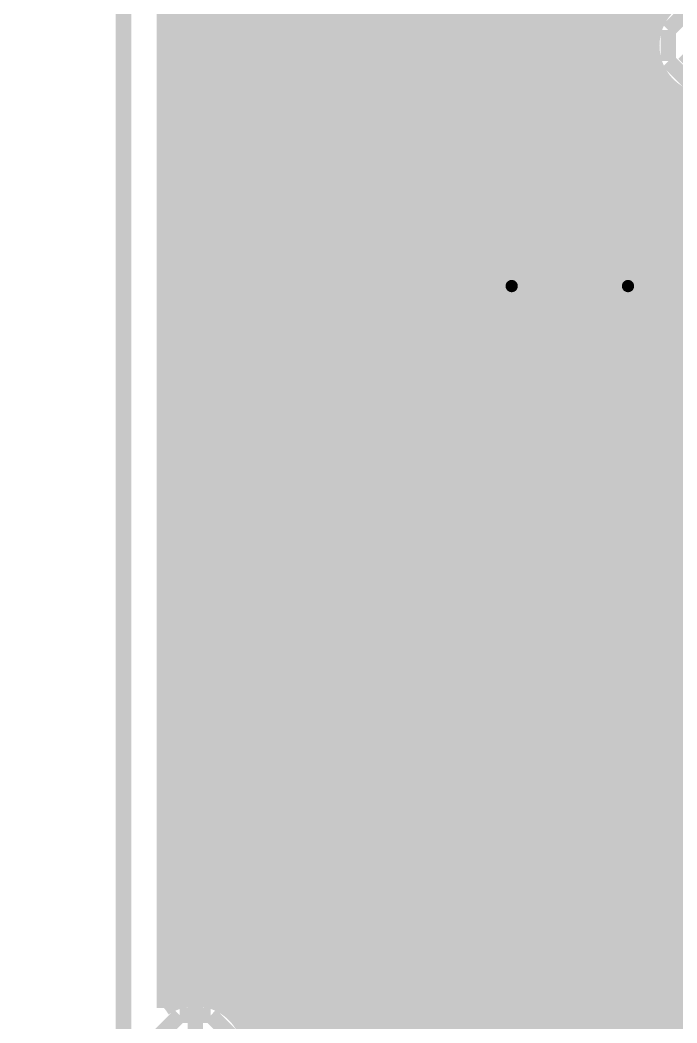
# Model space of a CAD drawing. Extents: x -5 to 157, y -120 to 103.
# Drawn here: x 16.31 to 27.07, y -80.77 to -64.35 of the extents above; entities that cross this region are included whole.
import ezdxf

# ---------------------------------------------------------------- set-up
doc = ezdxf.new("R2010")
doc.units = 0
doc.header["$MEASUREMENT"] = 0
doc.layers.get('0').update_dxf_attribs({"linetype": 'CONTINUOUS'})
for name, color, linetype in [('22-304-2_BOT', 7, 'CONTINUOUS'), ('22-304-2_DRD', 7, 'CONTINUOUS'), ('22-304-2_DRL', 2, 'CONTINUOUS'), ('22-304-2_IN1', 4, 'CONTINUOUS'), ('22-304-2_IN2', 3, 'CONTINUOUS'), ('22-304-2_SMB', 5, 'CONTINUOUS'), ('22-304-2_SPB', 14, 'CONTINUOUS'), ('22-304-2_SSB', 12, 'CONTINUOUS'), ('22-304-2_TOP', 13, 'CONTINUOUS'), ('THRUHOLE_TAP', 7, 'CONTINUOUS')]:
    doc.layers.add(name, color=color, linetype=linetype)

# ---------------------------------------------------------------- blocks, each defined once
blk = doc.blocks.new('RECTANGLE_3')
blk.add_solid([(0.4826, 0.4064), (0.4826, -0.4064), (-0.4826, 0.4064), (-0.4826, -0.4064)])
blk = doc.blocks.new('ROUND_39')
at = {"const_width": 0.40005}
blk.add_lwpolyline([(-0.200024, 0, 1), (0.200024, 0, 1)], format="xyb", close=True, dxfattribs=at)
blk = doc.blocks.new('RECTANGLE_61')
blk.add_solid([(0.508, 0.635), (0.508, -0.635), (-0.508, 0.635), (-0.508, -0.635)])
blk = doc.blocks.new('ROUND_88')
at = {"const_width": 0.10033}
blk.add_lwpolyline([(-0.050164, 0, 1), (0.050164, 0, 1)], format="xyb", close=True, dxfattribs=at)
blk = doc.blocks.new('ROUND_42')
at = {"const_width": 0.40005}
blk.add_lwpolyline([(-0.200024, 0, 1), (0.200024, 0, 1)], format="xyb", close=True, dxfattribs=at)
blk = doc.blocks.new('ROUND_80')
at = {"const_width": 0.10033}
blk.add_lwpolyline([(-0.050164, 0, 1), (0.050164, 0, 1)], format="xyb", close=True, dxfattribs=at)

msp = doc.modelspace()

# ---------------------------------------------------------------- linework, layer by layer
at = {"layer": '22-304-2_BOT'}
for points, const_width in [([(23.91918, 1.905), (23.91918, -5.12318), (26.924, -8.128), (29.337, -8.128), (31.242, -10.033), (31.242, -16.256), (40.132, -25.146), (40.132, -57.277), (33.909, -63.5), (24.003, -63.5), (22.352, -65.151), (22.352, -79.502), (26.0223, -83.1723), (26.0223, -83.7438)], 0.3048), ([(24.3586, -71.1835), (23.9395, -71.1835), (22.86, -70.104), (22.86, -65.405), (24.257, -64.008), (34.163, -64.008), (40.64, -57.531), (40.64, -24.892), (31.75, -16.002), (31.75, -9.652), (29.17952, -7.08152), (27.9019, -7.08152)], 0.254), ([(19.177, -81.28), (19.177, -19.177), (16.4338, -16.4338), (16.4338, -7.5819)], 0.254), ([(21.2852, -29.34208), (21.2852, -103.5177)], 0.254), ([(21.5138, -29.34208), (21.5138, -103.5177)], 0.254), ([(21.7424, -29.34208), (21.7424, -64.897)], 0.254), ([(21.971, -29.34208), (21.971, -64.59728)], 0.254), ([(22.1996, -29.34208), (22.1996, -64.36868)], 0.254), ([(20.32, -36.068), (20.32, -84.455), (19.304, -85.471), (19.304, -106.68), (20.828, -108.204), (25.654, -108.204), (28.956, -111.506), (28.956, -113.284), (30.48, -114.808), (37.338, -114.808), (40.14978, -111.9886), (40.14978, -111.379), (40.14978, -110.04042)], 0.635), ([(21.1455, -36.44392), (21.1455, -84.455)], 0.254), ([(23.53564, -63.03264), (21.88972, -64.67856)], 0.254), ([(22.25548, -64.3128), (21.1455, -64.3128)], 0.254), ([(22.02688, -64.5414), (21.1455, -64.5414)], 0.254), ([(24.51862, -64.643), (23.495, -65.66662)], 0.254), ([(26.65984, -64.643), (24.51862, -64.643)], 0.254), ([(24.7142, -64.643), (24.7142, -68.8467)], 0.254), ([(24.9428, -64.643), (24.9428, -68.8467)], 0.254), ([(25.1714, -64.643), (25.1714, -68.8467)], 0.254), ([(25.4, -64.643), (25.4, -68.4276)], 0.254), ([(25.6286, -64.643), (25.6286, -68.0593)], 0.254), ([(25.8572, -64.643), (25.8572, -67.8942)], 0.254), ([(26.0858, -64.643), (26.0858, -67.81546)], 0.254), ([(26.3144, -64.643), (26.3144, -67.80022)], 0.254), ([(26.543, -64.643), (26.543, -67.8434)], 0.254), ([(21.81098, -64.77), (21.1455, -64.77)], 0.254), ([(26.65222, -64.77), (24.39162, -64.77)], 0.254), ([(24.4856, -64.67602), (24.4856, -68.8467)], 0.254), ([(24.257, -64.90462), (24.257, -68.8467)], 0.254), ([(21.70938, -64.9986), (21.1455, -64.9986)], 0.254), ([(21.6916, -65.151), (21.6916, -79.502)], 0.254), ([(24.0284, -65.13322), (24.0284, -68.8467)], 0.254), ([(26.68016, -64.9986), (24.16302, -64.9986)], 0.254), ([(21.6916, -65.2272), (21.1455, -65.2272)], 0.254), ([(26.77414, -65.2272), (23.93442, -65.2272)], 0.254), ([(26.7716, -65.22212), (26.7716, -67.95516)], 0.254), ([(21.6916, -65.4558), (21.1455, -65.4558)], 0.254), ([(26.924, -65.4558), (23.70582, -65.4558)], 0.254), ([(23.7998, -65.36182), (23.7998, -68.8467)], 0.254), ([(26.924, -65.4177), (26.924, -68.0847)], 0.254), ([(23.5712, -65.59042), (23.5712, -68.8467)], 0.254), ([(21.6916, -65.6844), (21.1455, -65.6844)], 0.254), ([(23.495, -65.66662), (23.495, -68.8467)], 0.254), ([(26.924, -65.6844), (23.495, -65.6844)], 0.254), ([(21.6916, -65.913), (21.1455, -65.913)], 0.254), ([(26.924, -65.913), (23.495, -65.913)], 0.254), ([(21.6916, -66.1416), (21.1455, -66.1416)], 0.254), ([(26.924, -66.1416), (23.495, -66.1416)], 0.254), ([(21.6916, -66.3702), (21.1455, -66.3702)], 0.254), ([(26.924, -66.3702), (23.495, -66.3702)], 0.254), ([(21.6916, -66.5988), (21.1455, -66.5988)], 0.254), ([(26.924, -66.5988), (23.495, -66.5988)], 0.254), ([(21.6916, -66.8274), (21.1455, -66.8274)], 0.254), ([(26.924, -66.8274), (23.495, -66.8274)], 0.254), ([(21.6916, -67.056), (21.1455, -67.056)], 0.254), ([(26.924, -67.056), (23.495, -67.056)], 0.254), ([(21.6916, -67.2846), (21.1455, -67.2846)], 0.254), ([(26.924, -67.2846), (23.495, -67.2846)], 0.254), ([(21.6916, -67.5132), (21.1455, -67.5132)], 0.254), ([(26.924, -67.5132), (23.495, -67.5132)], 0.254), ([(21.6916, -67.7418), (21.1455, -67.7418)], 0.254), ([(26.924, -67.7418), (23.495, -67.7418)], 0.254), ([(21.6916, -67.9704), (21.1455, -67.9704)], 0.254), ([(25.73274, -67.9704), (23.495, -67.9704)], 0.254), ([(26.924, -67.9704), (26.79446, -67.9704)], 0.254), ([(21.6916, -68.199), (21.1455, -68.199)], 0.254), ([(25.51176, -68.199), (23.495, -68.199)], 0.254), ([(21.6916, -68.4276), (21.1455, -68.4276)], 0.254), ([(25.4, -68.4276), (23.495, -68.4276)], 0.254), ([(21.6916, -68.6562), (21.1455, -68.6562)], 0.254), ([(25.35682, -68.6562), (23.495, -68.6562)], 0.254), ([(24.3586, -68.707), (24.3586, -69.7611)], 0.254), ([(24.3586, -68.707), (24.3586, -69.7611)], 0.254), ([(26.2636, -69.7484), (26.2636, -68.707)], 0.254), ([(21.6916, -68.8848), (21.1455, -68.8848)], 0.254), ([(25.273, -68.8467), (23.495, -68.8467)], 0.254), ([(24.3586, -68.9102), (24.3586, -69.7611)], 0.381), ([(25.36444, -68.834), (25.273, -68.834)], 0.254), ([(21.6916, -69.1134), (21.1455, -69.1134)], 0.254), ([(21.6916, -69.342), (21.1455, -69.342)], 0.254), ([(21.6916, -69.5706), (21.1455, -69.5706)], 0.254), ([(21.6916, -69.7992), (21.1455, -69.7992)], 0.254), ([(21.6916, -70.0278), (21.1455, -70.0278)], 0.254), ([(21.6916, -70.2564), (21.1455, -70.2564)], 0.254), ([(21.6916, -70.485), (21.1455, -70.485)], 0.254), ([(21.6916, -70.7136), (21.1455, -70.7136)], 0.254), ([(21.6916, -70.9422), (21.1455, -70.9422)], 0.254), ([(21.6916, -71.1708), (21.1455, -71.1708)], 0.254), ([(23.0124, -71.15302), (23.0124, -79.22768)], 0.254), ([(23.0124, -71.15302), (23.368, -71.50862)], 0.254), ([(25.2476, -73.7616), (25.2476, -73.6346), (24.3586, -72.7456), (24.3586, -71.1835)], 0.254), ([(26.2636, -71.1708), (26.2636, -76.0476)], 0.254), ([(23.114, -71.25462), (23.114, -79.32928)], 0.254), ([(21.6916, -71.3994), (21.1455, -71.3994)], 0.254), ([(23.25624, -71.3994), (23.0124, -71.3994)], 0.254), ([(23.3426, -71.48322), (23.3426, -79.55788)], 0.254), ([(23.368, -71.50862), (23.368, -72.0979)], 0.254), ([(21.6916, -71.628), (21.1455, -71.628)], 0.254), ([(23.368, -71.628), (23.0124, -71.628)], 0.254), ([(21.6916, -71.8566), (21.1455, -71.8566)], 0.254), ([(23.368, -71.8566), (23.0124, -71.8566)], 0.254), ([(21.6916, -72.0852), (21.1455, -72.0852)], 0.254), ([(23.368, -72.0852), (23.0124, -72.0852)], 0.254), ([(23.7236, -72.0979), (23.368, -72.0979)], 0.254), ([(23.5712, -72.0979), (23.5712, -79.78648)], 0.254), ([(23.7236, -72.0979), (23.7236, -72.7456)], 0.254), ([(26.8986, -72.0852), (26.8986, -72.6186)], 0.254), ([(27.2542, -72.0852), (26.8986, -72.0852)], 0.254), ([(27.0002, -72.0852), (27.0002, -72.6186)], 0.254), ([(21.6916, -72.3138), (21.1455, -72.3138)], 0.254), ([(23.7236, -72.3138), (23.0124, -72.3138)], 0.254), ([(28.1686, -72.3138), (26.8986, -72.3138)], 0.254), ([(21.6916, -72.5424), (21.1455, -72.5424)], 0.254), ([(23.7236, -72.5424), (23.0124, -72.5424)], 0.254), ([(28.1686, -72.5424), (26.8986, -72.5424)], 0.254), ([(28.1686, -72.6186), (26.8986, -72.6186)], 0.254), ([(21.6916, -72.771), (21.1455, -72.771)], 0.254), ([(23.7236, -72.771), (23.0124, -72.771)], 0.254), ([(21.6916, -72.9996), (21.1455, -72.9996)], 0.254), ([(23.77694, -72.9996), (23.0124, -72.9996)], 0.254), ([(23.7998, -73.04786), (23.7998, -80.01508)], 0.254), ([(23.9141, -73.19772), (24.2316, -73.51522)], 0.254), ([(21.6916, -73.2282), (21.1455, -73.2282)], 0.254), ([(23.94204, -73.2282), (23.0124, -73.2282)], 0.254), ([(24.0284, -73.31202), (24.0284, -80.24368)], 0.254), ([(21.6916, -73.4568), (21.1455, -73.4568)], 0.254), ([(24.17064, -73.4568), (23.0124, -73.4568)], 0.254), ([(24.2316, -73.51522), (24.2316, -74.9046)], 0.254), ([(21.6916, -73.6854), (21.1455, -73.6854)], 0.254), ([(24.2316, -73.6854), (23.0124, -73.6854)], 0.254), ([(21.6916, -73.914), (21.1455, -73.914)], 0.254), ([(24.2316, -73.914), (23.0124, -73.914)], 0.254), ([(21.6916, -74.1426), (21.1455, -74.1426)], 0.254), ([(24.2316, -74.1426), (23.0124, -74.1426)], 0.254), ([(21.6916, -74.3712), (21.1455, -74.3712)], 0.254), ([(24.2316, -74.3712), (23.0124, -74.3712)], 0.254), ([(21.6916, -74.5998), (21.1455, -74.5998)], 0.254), ([(24.2316, -74.5998), (23.0124, -74.5998)], 0.254), ([(21.6916, -74.8284), (21.1455, -74.8284)], 0.254), ([(24.2316, -74.8284), (23.0124, -74.8284)], 0.254), ([(25.2476, -74.9046), (24.2316, -74.9046)], 0.254), ([(24.257, -74.9046), (24.257, -80.47228)], 0.254), ([(24.4856, -74.9046), (24.4856, -80.70088)], 0.254), ([(24.7142, -74.9046), (24.7142, -80.92948)], 0.254), ([(24.9428, -74.9046), (24.9428, -81.15808)], 0.254), ([(25.1714, -74.9046), (25.1714, -81.38668)], 0.254), ([(25.6286, -74.9046), (25.2476, -74.9046)], 0.254), ([(25.2476, -74.9046), (25.2476, -77.1906)], 0.254), ([(27.2796, -74.9046), (26.8986, -74.9046)], 0.254), ([(27.2796, -74.9046), (26.8986, -74.9046)], 0.254), ([(21.6916, -75.057), (21.1455, -75.057)], 0.254), ([(25.2476, -75.057), (23.0124, -75.057)], 0.254), ([(21.6916, -75.2856), (21.1455, -75.2856)], 0.254), ([(25.2476, -75.2856), (23.0124, -75.2856)], 0.254), ([(21.6916, -75.5142), (21.1455, -75.5142)], 0.254), ([(25.2476, -75.5142), (23.0124, -75.5142)], 0.254), ([(21.6916, -75.7428), (21.1455, -75.7428)], 0.254), ([(25.2476, -75.7428), (23.0124, -75.7428)], 0.254), ([(21.6916, -75.9714), (21.1455, -75.9714)], 0.254), ([(25.2476, -75.9714), (23.0124, -75.9714)], 0.254), ([(26.2636, -76.0476), (27.94, -77.724), (36.449, -77.724), (38.989, -80.264), (38.989, -104.394), (36.64966, -106.73334), (36.64966, -110.04042)], 0.254), ([(21.6916, -76.2), (21.1455, -76.2)], 0.254), ([(25.2476, -76.2), (23.0124, -76.2)], 0.254), ([(21.6916, -76.4286), (21.1455, -76.4286)], 0.254), ([(25.2476, -76.4286), (23.0124, -76.4286)], 0.254), ([(21.6916, -76.6572), (21.1455, -76.6572)], 0.254), ([(25.2476, -76.6572), (23.0124, -76.6572)], 0.254), ([(21.6916, -76.8858), (21.1455, -76.8858)], 0.254), ([(25.2476, -76.8858), (23.0124, -76.8858)], 0.254), ([(21.6916, -77.1144), (21.1455, -77.1144)], 0.254), ([(25.2476, -77.1144), (23.0124, -77.1144)], 0.254), ([(26.50744, -77.1906), (25.2476, -77.1906)], 0.254), ([(25.4, -77.1906), (25.4, -81.61528)], 0.254), ([(25.6286, -77.1906), (25.6286, -81.84388)], 0.254), ([(25.8572, -77.1906), (25.8572, -82.07248)], 0.254), ([(26.0858, -77.1906), (26.0858, -82.30108)], 0.254), ([(26.3144, -77.1906), (26.3144, -82.52968)], 0.254), ([(26.50744, -77.1906), (27.49042, -78.17358)], 0.254), ([(26.543, -77.22362), (26.543, -82.7659)], 0.254), ([(21.6916, -77.343), (21.1455, -77.343)], 0.254), ([(26.65984, -77.343), (23.0124, -77.343)], 0.254), ([(26.7716, -77.45222), (26.7716, -82.8294)], 0.254), ([(21.6916, -77.5716), (21.1455, -77.5716)], 0.254), ([(26.88844, -77.5716), (23.0124, -77.5716)], 0.254), ([(27.0002, -77.68082), (27.0002, -82.8294)], 0.254), ([(21.6916, -77.8002), (21.1455, -77.8002)], 0.254), ([(27.11704, -77.8002), (23.0124, -77.8002)], 0.254), ([(21.6916, -78.0288), (21.1455, -78.0288)], 0.254), ([(27.34564, -78.0288), (23.0124, -78.0288)], 0.254), ([(21.6916, -78.2574), (21.1455, -78.2574)], 0.254), ([(27.59456, -78.2574), (23.0124, -78.2574)], 0.254), ([(21.6916, -78.486), (21.1455, -78.486)], 0.254), ([(36.31184, -78.486), (23.0124, -78.486)], 0.254), ([(21.6916, -78.7146), (21.1455, -78.7146)], 0.254), ([(36.54044, -78.7146), (23.0124, -78.7146)], 0.254), ([(21.6916, -78.9432), (21.1455, -78.9432)], 0.254), ([(36.76904, -78.9432), (23.0124, -78.9432)], 0.254), ([(21.6916, -79.1718), (21.1455, -79.1718)], 0.254), ([(33.30702, -79.1718), (23.0124, -79.1718)], 0.254), ([(23.0124, -79.22768), (26.48204, -82.69986)], 0.254), ([(21.6916, -79.4004), (21.1455, -79.4004)], 0.254), ([(32.9819, -79.4004), (23.18512, -79.4004)], 0.254), ([(21.7043, -79.629), (21.1455, -79.629)], 0.254), ([(21.7424, -79.756), (21.7424, -103.5177)], 0.254), ([(32.83204, -79.629), (23.41372, -79.629)], 0.254), ([(21.79574, -79.8576), (21.1455, -79.8576)], 0.254), ([(32.76092, -79.8576), (23.64232, -79.8576)], 0.254), ([(22.00148, -80.0862), (21.1455, -80.0862)], 0.254), ([(21.88464, -79.96936), (24.74468, -82.8294)], 0.254), ([(21.971, -80.05572), (21.971, -103.5177)], 0.254), ([(32.75076, -80.0862), (23.87092, -80.0862)], 0.254), ([(22.23008, -80.3148), (21.1455, -80.3148)], 0.254), ([(22.1996, -80.28432), (22.1996, -103.5177)], 0.254), ([(32.79902, -80.3148), (24.09952, -80.3148)], 0.254), ([(22.45868, -80.5434), (21.1455, -80.5434)], 0.254), ([(22.4282, -80.51292), (22.4282, -103.5177)], 0.254), ([(29.31414, -80.5434), (24.32812, -80.5434)], 0.254), ([(22.6568, -80.74152), (22.6568, -103.5177)], 0.254), ([(22.68728, -80.772), (21.1455, -80.772)], 0.254), ([(29.09316, -80.772), (24.55672, -80.772)], 0.254)]:
    msp.add_lwpolyline(points, dxfattribs=dict(at, const_width=const_width))
at = {"layer": '22-304-2_BOT', "const_width": 0.254}
for points in [[(26.65984, -64.643, 0.0350931), (26.65092, -64.77)], [(21.88464, -64.68364, 0.1989124), (21.69105, -65.151)], [(21.88464, -64.68364, 0.1989124), (21.69105, -65.151)], [(26.65222, -64.77, 0.2014863), (26.92419, -65.41751)], [(26.2636, -67.80022, 0.4142136), (25.35682, -68.707)], [(26.924, -68.0847, 0.2066412), (26.2636, -67.7996)], [(25.35682, -68.707, 0.0350926), (25.36573, -68.83382)], [(23.7236, -72.7456, 0.1989118), (23.90959, -73.19461)], [(23.7236, -72.7456, 0.1989118), (23.90959, -73.19461)], [(21.6916, -79.502, 0.1989118), (21.88503, -79.96897)], [(21.6916, -79.502, 0.1989118), (21.88503, -79.96897)]]:
    msp.add_lwpolyline(points, format="xyb", dxfattribs=at)
at = {"layer": '22-304-2_DRD', "const_width": 0.254}
for points in [[(18.00098, -25.99944), (18.00098, -115.99926), (21.00072, -118.999), (41.9989, -118.999), (44.99864, -115.99926)], [(27.305, -64.135), (26.924, -64.516)], [(26.924, -64.516), (26.924, -65.024)], [(27.432, -65.151), (27.178, -64.897)], [(26.924, -65.024), (27.305, -65.405)], [(24.1046, -68.072), (23.7236, -68.453)], [(24.1046, -68.072), (23.7236, -68.453)], [(24.6126, -68.072), (24.1046, -68.072)], [(24.6126, -68.072), (24.1046, -68.072)], [(24.9936, -68.453), (24.6126, -68.072)], [(24.9936, -68.453), (24.6126, -68.072)], [(26.0096, -68.072), (25.6286, -68.453)], [(26.5176, -68.072), (26.0096, -68.072)], [(26.8986, -68.453), (26.5176, -68.072)], [(24.1046, -68.326), (24.1046, -68.453)], [(24.2316, -68.326), (24.1046, -68.326)], [(24.1046, -68.326), (24.1046, -68.453)], [(24.2316, -68.326), (24.1046, -68.326)], [(24.2316, -68.453), (24.2316, -68.326)], [(24.2316, -68.453), (24.2316, -68.326)], [(24.4856, -68.326), (24.4856, -68.453)], [(24.6126, -68.326), (24.4856, -68.326)], [(24.4856, -68.326), (24.4856, -68.453)], [(24.6126, -68.326), (24.4856, -68.326)], [(24.6126, -68.453), (24.6126, -68.326)], [(24.6126, -68.453), (24.6126, -68.326)], [(26.0096, -68.326), (26.0096, -68.453)], [(26.1366, -68.326), (26.0096, -68.326)], [(26.1366, -68.453), (26.1366, -68.326)], [(26.3906, -68.326), (26.3906, -68.453)], [(26.5176, -68.326), (26.3906, -68.326)], [(26.5176, -68.453), (26.5176, -68.326)], [(23.7236, -68.453), (23.7236, -68.961)], [(23.7236, -68.453), (23.7236, -68.961)], [(24.1046, -68.453), (24.2316, -68.453)], [(24.1046, -68.453), (24.2316, -68.453)], [(24.4856, -68.453), (24.6126, -68.453)], [(24.4856, -68.453), (24.6126, -68.453)], [(24.9936, -68.961), (24.9936, -68.453)], [(24.9936, -68.961), (24.9936, -68.453)], [(25.6286, -68.453), (25.6286, -68.961)], [(26.0096, -68.453), (26.1366, -68.453)], [(26.3906, -68.453), (26.5176, -68.453)], [(26.8986, -68.961), (26.8986, -68.453)], [(24.2316, -69.088), (23.9776, -68.834)], [(24.2316, -69.088), (23.9776, -68.834)], [(24.7396, -68.834), (24.4856, -69.088)], [(24.7396, -68.834), (24.4856, -69.088)], [(26.1366, -69.088), (25.8826, -68.834)], [(26.6446, -68.834), (26.3906, -69.088)], [(23.7236, -68.961), (24.1046, -69.342)], [(23.7236, -68.961), (24.1046, -69.342)], [(24.4856, -69.088), (24.2316, -69.088)], [(24.4856, -69.088), (24.2316, -69.088)], [(24.6126, -69.342), (24.9936, -68.961)], [(24.6126, -69.342), (24.9936, -68.961)], [(25.6286, -68.961), (26.0096, -69.342)], [(26.3906, -69.088), (26.1366, -69.088)], [(26.5176, -69.342), (26.8986, -68.961)], [(24.1046, -69.342), (24.6126, -69.342)], [(24.1046, -69.342), (24.6126, -69.342)], [(26.0096, -69.342), (26.5176, -69.342)], [(18.923, -80.645), (18.542, -81.026)], [(19.431, -80.645), (18.923, -80.645)], [(19.812, -81.026), (19.431, -80.645)]]:
    msp.add_lwpolyline(points, dxfattribs=at)
at = {"layer": '22-304-2_DRL', "const_width": 0.254}
msp.add_lwpolyline([(18.00098, -25.99944), (18.00098, -115.99926), (21.00072, -118.999), (41.9989, -118.999), (44.99864, -115.99926)], dxfattribs=at)
at = {"layer": '22-304-2_IN1', "const_width": 0.254}
for points in [[(18.8976, -16.637), (18.8976, -80.4164)], [(19.1262, -16.637), (19.1262, -80.37322)], [(25.0698, -17.22882), (25.0698, -68.14312)], [(19.3548, -21.42998), (19.3548, -80.38846)], [(18.669, -25.527), (18.669, -80.52816)], [(23.241, -29.64688), (23.241, -82.49412)], [(21.4122, -29.86786), (21.4122, -102.97414)], [(23.0124, -29.91612), (23.0124, -102.92588)], [(25.2984, -29.99486), (25.2984, -99.65436)], [(21.6408, -30.15742), (21.6408, -102.68204)], [(23.4696, -30.0863), (23.4696, -68.52412)], [(24.8412, -30.02788), (24.8412, -67.93738)], [(26.67, -30.1117), (26.67, -64.58712)], [(21.8694, -30.29966), (21.8694, -102.54234)], [(22.5552, -30.30982), (22.5552, -102.53218)], [(22.7838, -30.17774), (22.7838, -102.66172)], [(23.6982, -30.26156), (23.6982, -68.0847)], [(24.384, -30.33522), (24.384, -67.80022)], [(24.6126, -30.23108), (24.6126, -67.83578)], [(25.527, -30.21584), (25.527, -99.441)], [(25.7556, -30.3276), (25.7556, -99.33432)], [(26.4414, -30.27426), (26.4414, -99.39782)], [(22.098, -30.36316), (22.098, -102.47884)], [(22.3266, -30.3657), (22.3266, -102.4763)], [(23.9268, -30.34792), (23.9268, -67.90944)], [(24.1554, -30.37078), (24.1554, -67.82308)], [(25.9842, -30.37078), (25.9842, -99.29622)], [(26.2128, -30.353), (26.2128, -99.314)], [(21.1836, -36.3474), (21.1836, -110.998)], [(19.5834, -36.59886), (19.5834, -80.4672)], [(20.955, -36.7157), (20.955, -111.1504)], [(19.812, -36.81984), (19.812, -80.6323)], [(20.7264, -36.87826), (20.7264, -111.3282)], [(20.0406, -36.9316), (20.0406, -81.0006)], [(20.2692, -36.97478), (20.2692, -111.7981)], [(20.4978, -36.957), (20.4978, -111.54156)], [(26.72334, -64.4144), (18.669, -64.4144)], [(26.65984, -64.643), (18.669, -64.643)], [(26.6573, -64.8716), (18.669, -64.8716)], [(26.67, -64.95288), (26.67, -99.568)], [(26.71318, -65.1002), (18.669, -65.1002)], [(26.84272, -65.3288), (18.669, -65.3288)], [(26.8986, -65.3923), (26.8986, -99.96678)], [(27.10688, -65.5574), (18.669, -65.5574)], [(27.1272, -65.56756), (27.1272, -82.27314)], [(44.323, -65.786), (18.669, -65.786)], [(44.323, -66.0146), (18.669, -66.0146)], [(44.323, -66.2432), (18.669, -66.2432)], [(44.323, -66.4718), (18.669, -66.4718)], [(44.323, -66.7004), (18.669, -66.7004)], [(44.323, -66.929), (18.669, -66.929)], [(44.323, -67.1576), (18.669, -67.1576)], [(44.323, -67.3862), (18.669, -67.3862)], [(44.323, -67.6148), (18.669, -67.6148)], [(24.0792, -67.8434), (18.669, -67.8434)], [(28.5242, -67.8434), (24.638, -67.8434)], [(23.7109, -68.072), (18.669, -68.072)], [(28.1559, -68.072), (25.0063, -68.072)], [(23.5458, -68.3006), (18.669, -68.3006)], [(27.9908, -68.3006), (25.16886, -68.3006)], [(23.46706, -68.5292), (18.669, -68.5292)], [(27.91206, -68.5292), (25.2476, -68.5292)], [(23.45182, -68.7578), (18.669, -68.7578)], [(27.89682, -68.7578), (25.26538, -68.7578)], [(23.4696, -68.88988), (23.4696, -82.0547)], [(23.495, -68.9864), (18.669, -68.9864)], [(27.94, -68.9864), (25.2222, -68.9864)], [(23.60676, -69.215), (18.669, -69.215)], [(28.05176, -69.215), (25.11044, -69.215)], [(23.6982, -69.3293), (23.6982, -81.87944)], [(25.0698, -69.27088), (25.0698, -111.16818)], [(23.82774, -69.4436), (18.669, -69.4436)], [(23.9268, -69.50456), (23.9268, -81.79308)], [(24.6126, -69.57822), (24.6126, -81.90738)], [(24.8412, -69.47408), (24.8412, -82.11312)], [(28.27274, -69.4436), (24.88946, -69.4436)], [(33.82772, -69.6722), (18.669, -69.6722)], [(24.1554, -69.59092), (24.1554, -81.77022)], [(24.384, -69.61378), (24.384, -81.80578)], [(44.323, -69.9008), (18.669, -69.9008)], [(44.323, -70.1294), (18.669, -70.1294)], [(44.323, -70.358), (18.669, -70.358)], [(44.323, -70.5866), (18.669, -70.5866)], [(44.323, -70.8152), (18.669, -70.8152)], [(44.323, -71.0438), (18.669, -71.0438)], [(44.323, -71.2724), (18.669, -71.2724)], [(44.323, -71.501), (18.669, -71.501)], [(44.323, -71.7296), (18.669, -71.7296)], [(44.323, -71.9582), (18.669, -71.9582)], [(44.323, -72.1868), (18.669, -72.1868)], [(44.323, -72.4154), (18.669, -72.4154)], [(44.323, -72.644), (18.669, -72.644)], [(28.26512, -72.8726), (18.669, -72.8726)], [(27.8257, -73.1012), (18.669, -73.1012)], [(27.65044, -73.3298), (18.669, -73.3298)], [(27.56408, -73.5584), (18.669, -73.5584)], [(27.54122, -73.787), (18.669, -73.787)], [(27.57678, -74.0156), (18.669, -74.0156)], [(27.67838, -74.2442), (18.669, -74.2442)], [(27.88412, -74.4728), (18.669, -74.4728)], [(44.323, -74.7014), (18.669, -74.7014)], [(44.323, -74.93), (18.669, -74.93)], [(44.323, -75.1586), (18.669, -75.1586)], [(44.323, -75.3872), (18.669, -75.3872)], [(44.323, -75.6158), (18.669, -75.6158)], [(44.323, -75.8444), (18.669, -75.8444)], [(44.323, -76.073), (18.669, -76.073)], [(44.323, -76.3016), (18.669, -76.3016)], [(44.323, -76.5302), (18.669, -76.5302)], [(44.323, -76.7588), (18.669, -76.7588)], [(44.323, -76.9874), (18.669, -76.9874)], [(44.323, -77.216), (18.669, -77.216)], [(44.323, -77.4446), (18.669, -77.4446)], [(44.323, -77.6732), (18.669, -77.6732)], [(44.323, -77.9018), (18.669, -77.9018)], [(44.323, -78.1304), (18.669, -78.1304)], [(44.323, -78.359), (18.669, -78.359)], [(44.323, -78.5876), (18.669, -78.5876)], [(44.323, -78.8162), (18.669, -78.8162)], [(44.323, -79.0448), (18.669, -79.0448)], [(33.12414, -79.2734), (18.669, -79.2734)], [(32.90316, -79.502), (18.669, -79.502)], [(32.7914, -79.7306), (18.669, -79.7306)], [(32.74822, -79.9592), (18.669, -79.9592)], [(32.76346, -80.1878), (18.669, -80.1878)], [(18.8976, -80.4164), (18.669, -80.4164)], [(29.5656, -80.4164), (19.4564, -80.4164)], [(29.1973, -80.645), (19.8247, -80.645)], [(29.0322, -80.8736), (19.98726, -80.8736)]]:
    msp.add_lwpolyline(points, dxfattribs=at)
for points in [[(27.559, -63.86322, 0.4142136), (26.65222, -64.77)], [(26.65222, -64.77, 0.4142136), (27.559, -65.67678)], [(24.3586, -67.80022, 0.4142136), (23.45182, -68.707)], [(25.26538, -68.707, 0.4142136), (24.3586, -67.80022)], [(23.45182, -68.707, 0.4142136), (24.3586, -69.61378)], [(24.3586, -69.61378, 0.4142136), (25.26538, -68.707)], [(19.177, -80.37322, 0.1496562), (18.66933, -80.52865)], [(20.08378, -81.28, 0.4142136), (19.177, -80.37322)]]:
    msp.add_lwpolyline(points, format="xyb", dxfattribs=at)
at = {"layer": '22-304-2_IN2', "const_width": 0.254}
for points in [[(18.7706, -25.39238), (18.7706, -80.33766)], [(18.9992, -25.39238), (18.9992, -80.26908)], [(19.2278, -25.39238), (19.2278, -80.25384)], [(21.5138, -25.39238), (21.5138, -110.6932)], [(21.7424, -25.39238), (21.7424, -110.59922)], [(21.971, -25.39238), (21.971, -110.52302)], [(22.1996, -25.39238), (22.1996, -110.46206)], [(22.4282, -25.39238), (22.4282, -110.41888)], [(22.6568, -25.39238), (22.6568, -110.39094)], [(22.8854, -25.39238), (22.8854, -110.3757)], [(23.114, -25.39238), (23.114, -110.3757)], [(23.3426, -25.39238), (23.3426, -110.39094)], [(23.5712, -25.39238), (23.5712, -110.41888)], [(23.7998, -25.39238), (23.7998, -110.46206)], [(24.0284, -25.39238), (24.0284, -110.52302)], [(24.257, -25.39238), (24.257, -110.59922)], [(24.4856, -25.39238), (24.4856, -110.6932)], [(24.7142, -25.39238), (24.7142, -110.80496)], [(24.9428, -25.39238), (24.9428, -110.93704)], [(25.1714, -25.39238), (25.1714, -111.09706)], [(25.4, -25.39238), (25.4, -68.15328)], [(25.6286, -25.39238), (25.6286, -67.89928)], [(25.8572, -25.39238), (25.8572, -67.76466)], [(26.0858, -25.39238), (26.0858, -67.69608)], [(26.3144, -25.39238), (26.3144, -67.68084)], [(26.543, -25.39238), (26.543, -64.62522)], [(18.669, -25.527), (18.669, -80.38846)], [(21.2852, -36.41598), (21.2852, -110.80496)], [(19.4564, -36.62172), (19.4564, -80.29194)], [(19.685, -36.87318), (19.685, -80.38846)], [(21.0566, -36.78174), (21.0566, -110.93704)], [(19.9136, -37.01034), (19.9136, -80.56626)], [(20.5994, -37.05606), (20.5994, -111.28248)], [(20.828, -36.95954), (20.828, -111.09706)], [(20.1422, -37.07892), (20.1422, -80.93202)], [(20.3708, -37.09162), (20.3708, -111.50092)], [(26.63952, -64.3128), (18.669, -64.3128)], [(26.55824, -64.5414), (18.669, -64.5414)], [(26.53284, -64.77), (18.669, -64.77)], [(26.543, -64.91478), (26.543, -67.71894)], [(26.55824, -64.9986), (18.669, -64.9986)], [(26.63952, -65.2272), (18.669, -65.2272)], [(26.79446, -65.4558), (18.669, -65.4558)], [(26.7716, -65.42786), (26.7716, -67.81546)], [(27.0002, -65.63106), (27.0002, -67.99326)], [(27.09164, -65.6844), (18.669, -65.6844)], [(40.01262, -65.913), (18.669, -65.913)], [(40.01262, -66.1416), (18.669, -66.1416)], [(40.01262, -66.3702), (18.669, -66.3702)], [(40.01262, -66.5988), (18.669, -66.5988)], [(40.01262, -66.8274), (18.669, -66.8274)], [(40.01262, -67.056), (18.669, -67.056)], [(40.01262, -67.2846), (18.669, -67.2846)], [(40.01262, -67.5132), (18.669, -67.5132)], [(25.91562, -67.7418), (18.669, -67.7418)], [(30.36062, -67.7418), (26.61158, -67.7418)], [(25.54986, -67.9704), (18.669, -67.9704)], [(29.99486, -67.9704), (26.97734, -67.9704)], [(25.37206, -68.199), (18.669, -68.199)], [(29.81706, -68.199), (27.15514, -68.199)], [(25.27554, -68.4276), (18.669, -68.4276)], [(25.23744, -68.6562), (18.669, -68.6562)], [(25.25268, -68.8848), (18.669, -68.8848)], [(25.32126, -69.1134), (18.669, -69.1134)], [(25.45588, -69.342), (18.669, -69.342)], [(25.4, -69.26072), (25.4, -111.28248)], [(27.0002, -69.42074), (27.0002, -112.7379)], [(29.90088, -69.342), (27.06878, -69.342)], [(25.70988, -69.5706), (18.669, -69.5706)], [(25.6286, -69.51218), (25.6286, -111.50092)], [(30.15488, -69.5706), (26.81732, -69.5706)], [(25.8572, -69.64934), (25.8572, -111.76762)], [(26.0858, -69.71792), (26.0858, -112.09528)], [(26.3144, -69.73062), (26.3144, -112.52962)], [(26.543, -69.69506), (26.543, -112.7379)], [(26.7716, -69.59854), (26.7716, -112.7379)], [(40.01262, -69.7992), (18.669, -69.7992)], [(39.94658, -70.0278), (18.669, -70.0278)], [(39.71798, -70.2564), (18.669, -70.2564)], [(39.48938, -70.485), (18.669, -70.485)], [(39.26078, -70.7136), (18.669, -70.7136)], [(39.0398, -70.9422), (18.669, -70.9422)], [(38.8874, -71.1708), (18.669, -71.1708)], [(38.79342, -71.3994), (18.669, -71.3994)], [(38.75024, -71.628), (18.669, -71.628)], [(38.74262, -71.8566), (18.669, -71.8566)], [(38.74262, -72.0852), (18.669, -72.0852)], [(38.74262, -72.3138), (18.669, -72.3138)], [(38.74262, -72.5424), (18.669, -72.5424)], [(38.74262, -72.771), (18.669, -72.771)], [(38.74262, -72.9996), (18.669, -72.9996)], [(38.74262, -73.2282), (18.669, -73.2282)], [(38.74262, -73.4568), (18.669, -73.4568)], [(38.74262, -73.6854), (18.669, -73.6854)], [(38.74262, -73.914), (18.669, -73.914)], [(38.74262, -74.1426), (18.669, -74.1426)], [(38.74262, -74.3712), (18.669, -74.3712)], [(38.74262, -74.5998), (18.669, -74.5998)], [(38.74262, -74.8284), (18.669, -74.8284)], [(38.74262, -75.057), (18.669, -75.057)], [(38.74262, -75.2856), (18.669, -75.2856)], [(38.74262, -75.5142), (18.669, -75.5142)], [(38.74262, -75.7428), (18.669, -75.7428)], [(38.74262, -75.9714), (18.669, -75.9714)], [(38.74262, -76.2), (18.669, -76.2)], [(38.74262, -76.4286), (18.669, -76.4286)], [(38.74262, -76.6572), (18.669, -76.6572)], [(38.74262, -76.8858), (18.669, -76.8858)], [(38.74262, -77.1144), (18.669, -77.1144)], [(38.74262, -77.343), (18.669, -77.343)], [(38.74262, -77.5716), (18.669, -77.5716)], [(38.74262, -77.8002), (18.669, -77.8002)], [(38.74262, -78.0288), (18.669, -78.0288)], [(38.74262, -78.2574), (18.669, -78.2574)], [(38.74262, -78.486), (18.669, -78.486)], [(38.74262, -78.7146), (18.669, -78.7146)], [(38.74262, -78.9432), (18.669, -78.9432)], [(33.06318, -79.1718), (18.669, -79.1718)], [(32.8295, -79.4004), (18.669, -79.4004)], [(32.7025, -79.629), (18.669, -79.629)], [(32.639, -79.8576), (18.669, -79.8576)], [(32.63138, -80.0862), (18.669, -80.0862)], [(18.82902, -80.3148), (18.669, -80.3148)], [(29.49702, -80.3148), (19.52498, -80.3148)], [(29.13126, -80.5434), (19.89074, -80.5434)], [(28.95346, -80.772), (20.06854, -80.772)]]:
    msp.add_lwpolyline(points, dxfattribs=at)
for points in [[(27.559, -63.74384, 0.4142136), (26.53284, -64.77)], [(26.53284, -64.77, 0.4142136), (27.559, -65.79616)], [(26.2636, -67.68084, 0.4142136), (25.23744, -68.707)], [(27.28976, -68.707, 0.4142136), (26.2636, -67.68084)], [(25.23744, -68.707, 0.4142136), (26.2636, -69.73316)], [(26.2636, -69.73316, 0.4142136), (27.28976, -68.707)], [(19.177, -80.25384, 0.130208), (18.66898, -80.38842)], [(20.20316, -81.28, 0.4142136), (19.177, -80.25384)]]:
    msp.add_lwpolyline(points, format="xyb", dxfattribs=at)
at = {"layer": '22-304-2_SSB', "const_width": 0.1524}
for points in [[(24.257, -66.75882), (24.257, -66.40322), (24.08936, -66.34226), (23.91918, -66.34226), (23.749, -66.40322), (23.749, -66.75882), (23.91918, -66.81724), (24.08936, -66.81724), (24.765, -66.58102)], [(26.02484, -66.3575), (26.02484, -66.83248), (26.70302, -66.59626), (26.70302, -66.47688), (25.68702, -66.47688)], [(24.257, -67.24142), (24.42718, -67.18046), (24.59736, -67.18046), (24.765, -67.24142), (24.765, -67.59702), (24.59736, -67.65544), (24.42718, -67.65544), (24.257, -67.59702), (24.257, -67.24142), (24.08936, -67.18046), (23.91918, -67.18046), (23.749, -67.24142), (23.749, -67.59702), (23.91918, -67.65544), (24.08936, -67.65544), (24.257, -67.59702)], [(26.19502, -67.25666), (26.36266, -67.1957), (26.53284, -67.1957), (26.70302, -67.25666), (26.70302, -67.61226), (26.53284, -67.67068), (26.36266, -67.67068), (26.19502, -67.61226), (26.19502, -67.25666), (26.02484, -67.1957), (25.85466, -67.1957), (25.68702, -67.25666), (25.68702, -67.61226), (25.85466, -67.67068), (26.02484, -67.67068), (26.19502, -67.61226)], [(24.257, -68.19646), (23.749, -68.01866)], [(24.257, -68.49364), (24.257, -68.13804), (24.42718, -68.01866), (24.59736, -68.01866), (24.765, -68.13804), (24.765, -68.49364), (23.749, -68.49364)], [(26.19502, -68.2117), (25.68702, -68.0339)], [(26.19502, -68.50888), (26.19502, -68.15328), (26.36266, -68.0339), (26.53284, -68.0339), (26.70302, -68.15328), (26.70302, -68.50888), (25.68702, -68.50888)], [(23.5331, -71.9328), (23.5331, -69.0118), (25.1714, -69.0118), (25.1714, -71.9328), (23.5331, -71.9328)], [(27.0891, -68.9991), (27.0891, -71.9201), (25.4508, -71.9201), (25.4508, -68.9991), (27.0891, -68.9991)], [(24.2316, -72.6186), (28.2956, -72.6186), (28.2956, -77.1906), (26.5176, -77.1906), (26.2636, -76.9366), (26.0096, -77.1906), (24.2316, -77.1906), (24.2316, -72.6186)], [(25.8064, -78.17866), (25.63622, -78.12024), (25.63622, -77.76464), (25.8064, -77.70368), (26.14422, -77.70368), (26.3144, -77.82306), (26.3144, -78.17866), (26.65222, -78.17866), (26.65222, -77.70368)], [(25.97658, -78.78064), (25.63622, -78.54188)], [(25.8064, -79.01686), (25.63622, -78.95844), (25.63622, -78.71968), (25.8064, -78.66126), (25.97658, -78.54188), (26.48458, -78.54188), (26.65222, -78.60284), (26.65222, -78.95844), (26.48458, -79.01686), (25.8064, -79.01686)], [(25.95372, -79.8195), (26.12136, -79.76108), (26.29154, -79.76108), (26.46172, -79.8195), (26.46172, -80.1751), (26.29154, -80.23606), (26.12136, -80.23606), (25.95372, -80.1751), (25.95372, -79.8195), (25.78354, -79.76108), (25.61336, -79.76108), (25.44572, -79.8195), (25.44572, -80.1751), (25.61336, -80.23606), (25.78354, -80.23606), (25.95372, -80.1751)], [(23.9014, -80.38592), (23.9014, -80.74152), (24.07158, -80.79994), (24.24176, -80.79994), (24.4094, -80.74152), (24.4094, -80.38592), (24.24176, -80.32496), (24.07158, -80.32496), (23.3934, -80.56372)], [(25.44572, -80.89646), (25.61336, -81.0133), (25.78354, -81.07426), (26.12136, -81.07426), (26.29154, -81.0133), (26.46172, -80.89646), (26.46172, -80.77708), (26.29154, -80.6577), (26.12136, -80.59928), (25.78354, -80.59928), (25.61336, -80.6577), (25.44572, -80.77708), (25.44572, -80.89646)]]:
    msp.add_lwpolyline(points, dxfattribs=at)
at = {"layer": '22-304-2_TOP', "const_width": 0.254}
for points in [[(23.3426, -7.14502), (23.3426, -80.645)], [(23.5712, -7.112), (23.5712, -80.645)], [(23.7998, -7.112), (23.7998, -80.645)], [(24.0284, -7.112), (24.0284, -80.645)], [(24.257, -7.112), (24.257, -80.645)], [(24.4856, -7.112), (24.4856, -80.645)], [(24.7142, -7.112), (24.7142, -80.645)], [(24.9428, -7.112), (24.9428, -80.645)], [(21.2852, -12.33424), (21.2852, -80.645)], [(23.114, -12.88288), (23.114, -80.645)], [(21.5138, -13.26388), (21.5138, -80.645)], [(22.8854, -13.3223), (22.8854, -80.645)], [(21.7424, -13.46708), (21.7424, -80.645)], [(21.971, -13.57122), (21.971, -80.645)], [(22.4282, -13.58392), (22.4282, -80.645)], [(22.6568, -13.49756), (22.6568, -80.645)], [(22.1996, -13.60678), (22.1996, -80.645)], [(25.1714, -20.7264), (25.1714, -80.645)], [(25.4, -21.0947), (25.4, -68.4276)], [(26.7716, -21.082), (26.7716, -64.31788)], [(25.6286, -21.25726), (25.6286, -68.0593)], [(26.543, -21.19884), (26.543, -67.8434)], [(25.8572, -21.336), (25.8572, -67.8942)], [(26.0858, -21.35378), (26.0858, -67.81546)], [(26.3144, -21.3106), (26.3144, -67.80022)], [(18.669, -31.01086), (18.669, -80.52816)], [(18.7706, -31.11246), (18.7706, -80.4672)], [(18.9992, -31.34106), (18.9992, -80.38846)], [(19.2278, -31.56966), (19.2278, -80.37322)], [(19.4564, -36.3474), (19.4564, -80.4164)], [(19.685, -36.7157), (19.685, -80.52816)], [(21.0566, -36.59886), (21.0566, -80.645)], [(19.9136, -36.87826), (19.9136, -80.645)], [(20.828, -36.81984), (20.828, -80.645)], [(20.1422, -36.957), (20.1422, -80.645)], [(20.3708, -36.97478), (20.3708, -80.645)], [(20.5994, -36.9316), (20.5994, -80.645)], [(26.77414, -64.3128), (18.669, -64.3128)], [(26.68016, -64.5414), (18.669, -64.5414)], [(26.65222, -64.77), (18.669, -64.77)], [(26.68016, -64.9986), (18.669, -64.9986)], [(26.77414, -65.2272), (18.669, -65.2272)], [(26.7716, -65.22212), (26.7716, -67.95516)], [(26.96464, -65.4558), (18.669, -65.4558)], [(27.0002, -65.48374), (27.0002, -68.17614)], [(43.815, -65.6844), (18.669, -65.6844)], [(43.815, -65.913), (18.669, -65.913)], [(43.815, -66.1416), (18.669, -66.1416)], [(43.815, -66.3702), (18.669, -66.3702)], [(43.815, -66.5988), (18.669, -66.5988)], [(43.815, -66.8274), (18.669, -66.8274)], [(43.815, -67.056), (18.669, -67.056)], [(43.815, -67.2846), (18.669, -67.2846)], [(43.815, -67.5132), (18.669, -67.5132)], [(34.80562, -67.7418), (18.669, -67.7418)], [(25.73274, -67.9704), (18.669, -67.9704)], [(30.17774, -67.9704), (26.79446, -67.9704)], [(25.51176, -68.199), (18.669, -68.199)], [(29.95676, -68.199), (27.01544, -68.199)], [(25.4, -68.4276), (18.669, -68.4276)], [(29.845, -68.4276), (27.1272, -68.4276)], [(25.35682, -68.6562), (18.669, -68.6562)], [(29.80182, -68.6562), (27.17038, -68.6562)], [(25.37206, -68.8848), (18.669, -68.8848)], [(29.81706, -68.8848), (27.1526, -68.8848)], [(25.4, -68.9864), (25.4, -80.645)], [(25.4508, -69.1134), (18.669, -69.1134)], [(27.0002, -69.23786), (27.0002, -80.645)], [(29.8958, -69.1134), (27.07386, -69.1134)], [(25.6159, -69.342), (18.669, -69.342)], [(25.6286, -69.3547), (25.6286, -80.645)], [(30.0609, -69.342), (26.9113, -69.342)], [(25.9842, -69.5706), (18.669, -69.5706)], [(25.8572, -69.51726), (25.8572, -80.645)], [(26.543, -69.5706), (26.543, -80.645)], [(30.4292, -69.5706), (26.543, -69.5706)], [(26.7716, -69.45884), (26.7716, -80.645)], [(26.0858, -69.596), (26.0858, -80.645)], [(26.3144, -69.61378), (26.3144, -80.645)], [(43.815, -69.7992), (18.669, -69.7992)], [(43.815, -70.0278), (18.669, -70.0278)], [(43.815, -70.2564), (18.669, -70.2564)], [(43.815, -70.485), (18.669, -70.485)], [(43.815, -70.7136), (18.669, -70.7136)], [(43.815, -70.9422), (18.669, -70.9422)], [(43.815, -71.1708), (18.669, -71.1708)], [(43.815, -71.3994), (18.669, -71.3994)], [(43.815, -71.628), (18.669, -71.628)], [(43.815, -71.8566), (18.669, -71.8566)], [(43.815, -72.0852), (18.669, -72.0852)], [(43.815, -72.3138), (18.669, -72.3138)], [(43.815, -72.5424), (18.669, -72.5424)], [(43.815, -72.771), (18.669, -72.771)], [(43.815, -72.9996), (18.669, -72.9996)], [(43.815, -73.2282), (18.669, -73.2282)], [(43.815, -73.4568), (18.669, -73.4568)], [(43.815, -73.6854), (18.669, -73.6854)], [(43.815, -73.914), (18.669, -73.914)], [(43.815, -74.1426), (18.669, -74.1426)], [(43.815, -74.3712), (18.669, -74.3712)], [(43.815, -74.5998), (18.669, -74.5998)], [(43.815, -74.8284), (18.669, -74.8284)], [(43.815, -75.057), (18.669, -75.057)], [(43.815, -75.2856), (18.669, -75.2856)], [(43.815, -75.5142), (18.669, -75.5142)], [(43.815, -75.7428), (18.669, -75.7428)], [(43.815, -75.9714), (18.669, -75.9714)], [(43.815, -76.2), (18.669, -76.2)], [(43.815, -76.4286), (18.669, -76.4286)], [(43.815, -76.6572), (18.669, -76.6572)], [(43.815, -76.8858), (18.669, -76.8858)], [(43.815, -77.1144), (18.669, -77.1144)], [(43.815, -77.343), (18.669, -77.343)], [(43.815, -77.5716), (18.669, -77.5716)], [(43.815, -77.8002), (18.669, -77.8002)], [(43.815, -78.0288), (18.669, -78.0288)], [(43.815, -78.2574), (18.669, -78.2574)], [(43.815, -78.486), (18.669, -78.486)], [(43.815, -78.7146), (18.669, -78.7146)], [(43.815, -78.9432), (18.669, -78.9432)], [(33.30702, -79.1718), (18.669, -79.1718)], [(32.9819, -79.4004), (18.669, -79.4004)], [(32.83204, -79.629), (18.669, -79.629)], [(32.76092, -79.8576), (18.669, -79.8576)], [(32.75076, -80.0862), (18.669, -80.0862)], [(32.79902, -80.3148), (18.669, -80.3148)], [(29.31414, -80.5434), (19.70786, -80.5434)], [(29.1973, -80.645), (19.8247, -80.645)]]:
    msp.add_lwpolyline(points, dxfattribs=at)
for points in [[(27.559, -63.86322, 0.4142136), (26.65222, -64.77)], [(26.65222, -64.77, 0.4142136), (27.559, -65.67678)], [(26.2636, -67.80022, 0.4142136), (25.35682, -68.707)], [(27.17038, -68.707, 0.4142136), (26.2636, -67.80022)], [(25.35682, -68.707, 0.4142136), (26.2636, -69.61378)], [(26.2636, -69.61378, 0.4142136), (27.17038, -68.707)], [(19.177, -80.37322, 0.1496562), (18.66933, -80.52865)], [(19.8247, -80.645, 0.2014867), (19.177, -80.37295)]]:
    msp.add_lwpolyline(points, format="xyb", dxfattribs=at)

# ---------------------------------------------------------------- block references
at = {"layer": '22-304-2_BOT'}
for name, p in [('ROUND_39', (24.3586, -68.707)), ('ROUND_39', (26.2636, -68.707)), ('RECTANGLE_3', (24.3586, -69.7611)), ('RECTANGLE_3', (26.2636, -69.7484)), ('RECTANGLE_3', (26.2636, -71.1708)), ('RECTANGLE_3', (24.3586, -71.1835)), ('RECTANGLE_61', (25.2476, -73.7616)), ('RECTANGLE_61', (27.2796, -73.7616)), ('RECTANGLE_61', (26.2636, -76.0476))]:
    msp.add_blockref(name, p, dxfattribs=at)
at = {"layer": '22-304-2_DRL'}
for p in [(24.3586, -68.707), (26.2636, -68.707)]:
    msp.add_blockref('ROUND_88', p, dxfattribs=at)
at = {"layer": '22-304-2_IN1'}
for p in [(24.3586, -68.707), (26.2636, -68.707)]:
    msp.add_blockref('ROUND_42', p, dxfattribs=at)
at = {"layer": '22-304-2_IN2'}
for p in [(24.3586, -68.707), (26.2636, -68.707)]:
    msp.add_blockref('ROUND_42', p, dxfattribs=at)
at = {"layer": '22-304-2_SMB'}
for name, p in [('RECTANGLE_3', (24.3586, -69.7611)), ('RECTANGLE_3', (26.2636, -69.7484)), ('RECTANGLE_3', (26.2636, -71.1708)), ('RECTANGLE_3', (24.3586, -71.1835)), ('RECTANGLE_61', (25.2476, -73.7616)), ('RECTANGLE_61', (27.2796, -73.7616)), ('RECTANGLE_61', (26.2636, -76.0476))]:
    msp.add_blockref(name, p, dxfattribs=at)
at = {"layer": '22-304-2_SPB'}
for name, p in [('RECTANGLE_3', (24.3586, -69.7611)), ('RECTANGLE_3', (26.2636, -69.7484)), ('RECTANGLE_3', (26.2636, -71.1708)), ('RECTANGLE_3', (24.3586, -71.1835)), ('RECTANGLE_61', (25.2476, -73.7616)), ('RECTANGLE_61', (27.2796, -73.7616)), ('RECTANGLE_61', (26.2636, -76.0476))]:
    msp.add_blockref(name, p, dxfattribs=at)
at = {"layer": '22-304-2_TOP'}
for name, p in [('ROUND_39', (24.3586, -68.707)), ('ROUND_42', (26.2636, -68.707))]:
    msp.add_blockref(name, p, dxfattribs=at)
at = {"layer": 'THRUHOLE_TAP'}
for p in [(24.3586, -68.707), (26.2636, -68.707)]:
    msp.add_blockref('ROUND_80', p, dxfattribs=at)

doc.saveas('drawing.dxf')
